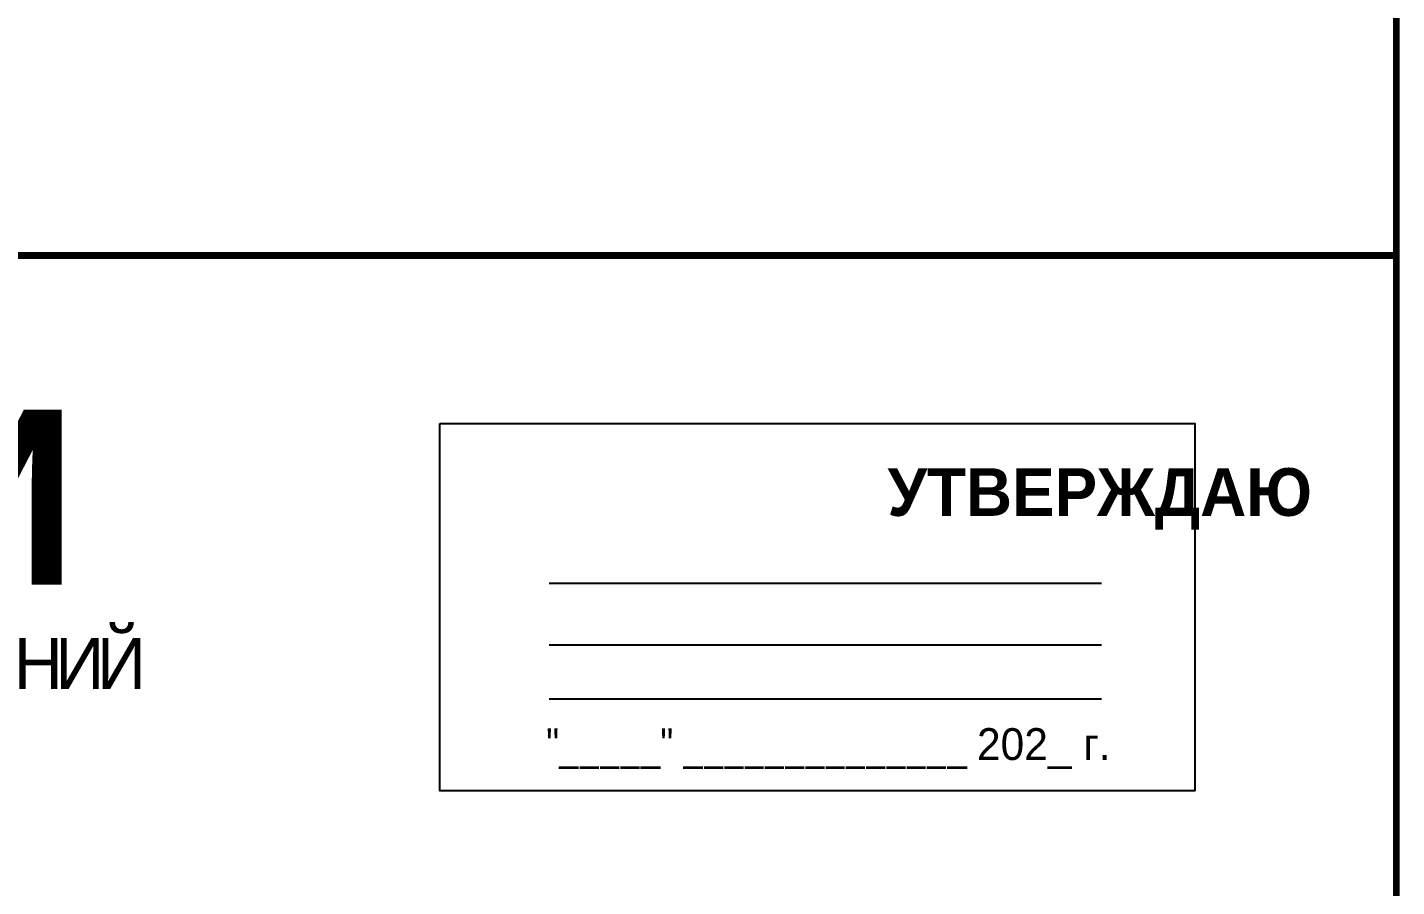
# Model space of a CAD drawing. Header units: millimetres. Extents: x 13114 to 67229, y 22859 to 38520.
# Drawn here: x 21473 to 21645.4, y 25382.5 to 25490.6 of the extents above; entities that cross this region are included whole.
import ezdxf

# ---------------------------------------------------------------- set-up
doc = ezdxf.new("R2010")
doc.units = ezdxf.units.MM
doc.styles.add('обычный', font='arial.ttf')

msp = doc.modelspace()

# ---------------------------------------------------------------- linework, layer by layer
at = {"color": 6, "lineweight": 100}
for points in [[(21045.35, 25461.92), (21645.35, 25461.92), (21645.35, 25856.92), (21045.35, 25856.92)], [(21045.35, 25066.92), (21645.35, 25066.92), (21645.35, 25461.92), (21045.35, 25461.92)]]:
    msp.add_lwpolyline(points, close=True, dxfattribs=at)
msp.add_lwpolyline([(21524.95, 25440.76), (21619.95, 25440.76), (21619.95, 25394.55), (21524.95, 25394.55)], close=True)
for points in [[(21538.7, 25420.71), (21608.23, 25420.71)], [(21538.7, 25412.95), (21608.23, 25412.95)], [(21538.7, 25406.16), (21608.23, 25406.16)]]:
    msp.add_lwpolyline(points)

# ---------------------------------------------------------------- texts
at = {"lineweight": 0, "style": 'обычный'}
for s, insert, char_height, width, attachment_point in [('{\\fProxima Nova Rg|b1|i0|c204|p2;ПЛАН ЭВАКУАЦИИ}', (21202.18, 25442.51), 22, 493.8901, 1), ('\\pi-18,l18,t18;{\\fProxima Nova Rg|b1|i0|c204|p2;УТВЕРЖДАЮ\\H1.1997x; }', (21607.99, 25431.29), 6, 126.6484, 5), ('{\\fArial Narrow|b0|i0|c204|p34;"_____" ______________ \\fProxima Nova Rg|b0|i0|c204|p2;202_ г. }', (21573.85, 25399.87), 4, 78.6503, 5)]:
    msp.add_mtext(s, dxfattribs=dict(at, insert=insert, char_height=char_height, width=width, attachment_point=attachment_point))
at = {"color": 0, "lineweight": 0, "insert": (21349.57, 25413.97), "char_height": 8, "width": 449.2158, "attachment_point": 5, "style": 'обычный'}
msp.add_mtext('{\\fArial Black|b1|i0|c204|p34;\\H2x;\\T0.85;  \\fArial Narrow|b0|i0|c204|p34;\\H0.8x;\\W0.9;\\P\\fProxima Nova Rg|b0|i0|c204|p2;\\H0.5x;\\W1;\\C256;ПРИ ПОЖАРЕ  ИЛИ ДРУГИХ ЧРЕЗВЫЧАЙНЫХ СИТУАЦИЯХ  ИЗ ПОМЕЩЕНИЙ \\fProxima Nova Rg|b1|i0|c204|p2;\\H1.25x;\\PЦЭО: \\fProxima Nova Rg|b1|i0|c0|p2; \\fProxima Nova Rg|b1|i0|c204|p2;ОЭсн КНС инв. №140057}', dxfattribs=at)

doc.saveas('drawing.dxf')
